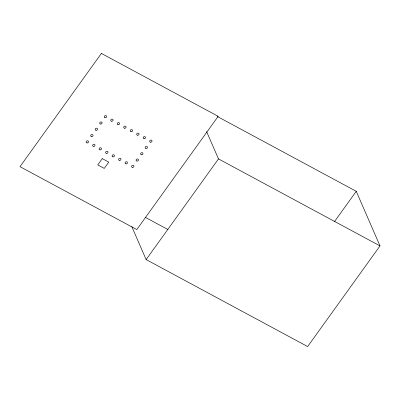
<?xml version="1.0" encoding="UTF-8"?>
<svg xmlns="http://www.w3.org/2000/svg" width="400" height="400" viewBox="0 0 400 400"><rect width="100%" height="100%" fill="white"/><g stroke="black" fill="none" stroke-linecap="round" stroke-linejoin="round"><path stroke-width="0.6" d="M217.28 116.46L356.265 191.325L380 245.905L307.645 346.57L146.135 259.58L218.49 158.915L206.62 131.62M334.45 221.675L356.265 191.325M218.49 158.915L380 245.905M145.47 217.425L167.995 229.555M131.795 226.6L146.135 259.58M101.39 53.43L20 166.66L136.795 229.57L218.185 116.335L101.39 53.43M102.28 158.625L97.76 164.915L104.25 168.41L108.77 162.12L102.28 158.625M150.6 142.22A1.21 1.055 -23.5 0 0 151.97 140.71A1.21 1.055 -23.5 0 0 149.96 140.515A1.21 1.055 -23.5 0 0 150.6 142.22M144.085 138.725A1.21 1.055 -23.5 0 0 145.49 137.24A1.21 1.055 -23.5 0 0 143.49 137A1.21 1.055 -23.5 0 0 144.085 138.725M137.465 135.205A1.21 1.055 -23.5 0 0 139.035 133.86A1.21 1.055 -23.5 0 0 137.1 133.41A1.21 1.055 -23.5 0 0 137.465 135.205M131.105 131.735A1.21 1.055 -23.5 0 0 132.515 130.25A1.21 1.055 -23.5 0 0 130.515 130.01A1.21 1.055 -23.5 0 0 131.105 131.735M124.41 128.195A1.21 1.055 -23.5 0 0 126.07 126.945A1.21 1.055 -23.5 0 0 124.19 126.365A1.21 1.055 -23.5 0 0 124.41 128.195M118.04 124.73A1.21 1.055 -23.5 0 0 119.56 123.34A1.21 1.055 -23.5 0 0 117.605 122.955A1.21 1.055 -23.5 0 0 118.04 124.73M111.54 121.235A1.21 1.055 -23.5 0 0 113.075 119.855A1.21 1.055 -23.5 0 0 111.125 119.45A1.21 1.055 -23.5 0 0 111.54 121.235M105.02 117.73A1.21 1.055 -23.5 0 0 106.59 116.39A1.21 1.055 -23.5 0 0 104.66 115.935A1.21 1.055 -23.5 0 0 105.02 117.73M132.47 167.38A1.21 1.055 -23.5 0 0 133.9 165.91A1.21 1.055 -23.5 0 0 131.905 165.645A1.21 1.055 -23.5 0 0 132.47 167.38M125.825 163.855A1.21 1.055 -23.5 0 0 127.445 162.56A1.21 1.055 -23.5 0 0 125.54 162.035A1.21 1.055 -23.5 0 0 125.825 163.855M119.44 160.38A1.21 1.055 -23.5 0 0 120.935 158.97A1.21 1.055 -23.5 0 0 118.97 158.615A1.21 1.055 -23.5 0 0 119.44 160.38M112.93 156.885A1.21 1.055 -23.5 0 0 114.45 155.495A1.21 1.055 -23.5 0 0 112.495 155.105A1.21 1.055 -23.5 0 0 112.93 156.885M106.58 153.41A1.21 1.055 -23.5 0 0 107.925 151.875A1.21 1.055 -23.5 0 0 105.905 151.715A1.21 1.055 -23.5 0 0 106.58 153.41M99.965 149.895A1.21 1.055 -23.5 0 0 101.47 148.49A1.21 1.055 -23.5 0 0 99.51 148.125A1.21 1.055 -23.5 0 0 99.965 149.895M93.565 146.415A1.21 1.055 -23.5 0 0 94.96 144.92A1.21 1.055 -23.5 0 0 92.955 144.695A1.21 1.055 -23.5 0 0 93.565 146.415M87.065 142.92A1.21 1.055 -23.5 0 0 88.475 141.435A1.21 1.055 -23.5 0 0 86.475 141.19A1.21 1.055 -23.5 0 0 87.065 142.92M145.925 148.49A1.21 1.055 -23.5 0 0 147.49 147.135A1.21 1.055 -23.5 0 0 145.55 146.695A1.21 1.055 -23.5 0 0 145.925 148.49M141.56 154.805A1.21 1.055 -23.5 0 0 142.925 153.29A1.21 1.055 -23.5 0 0 140.915 153.1A1.21 1.055 -23.5 0 0 141.56 154.805M136.93 161.08A1.21 1.055 -23.5 0 0 138.435 159.675A1.21 1.055 -23.5 0 0 136.47 159.31A1.21 1.055 -23.5 0 0 136.93 161.08M91.665 136.635A1.21 1.055 -23.5 0 0 92.97 135.075A1.21 1.055 -23.5 0 0 90.945 134.96A1.21 1.055 -23.5 0 0 91.665 136.635M95.98 130.315A1.21 1.055 -23.5 0 0 97.55 128.97A1.21 1.055 -23.5 0 0 95.615 128.515A1.21 1.055 -23.5 0 0 95.98 130.315M100.475 124.015A1.21 1.055 -23.5 0 0 102.075 122.7A1.21 1.055 -23.5 0 0 100.16 122.21A1.21 1.055 -23.5 0 0 100.475 124.015"/></g></svg>
